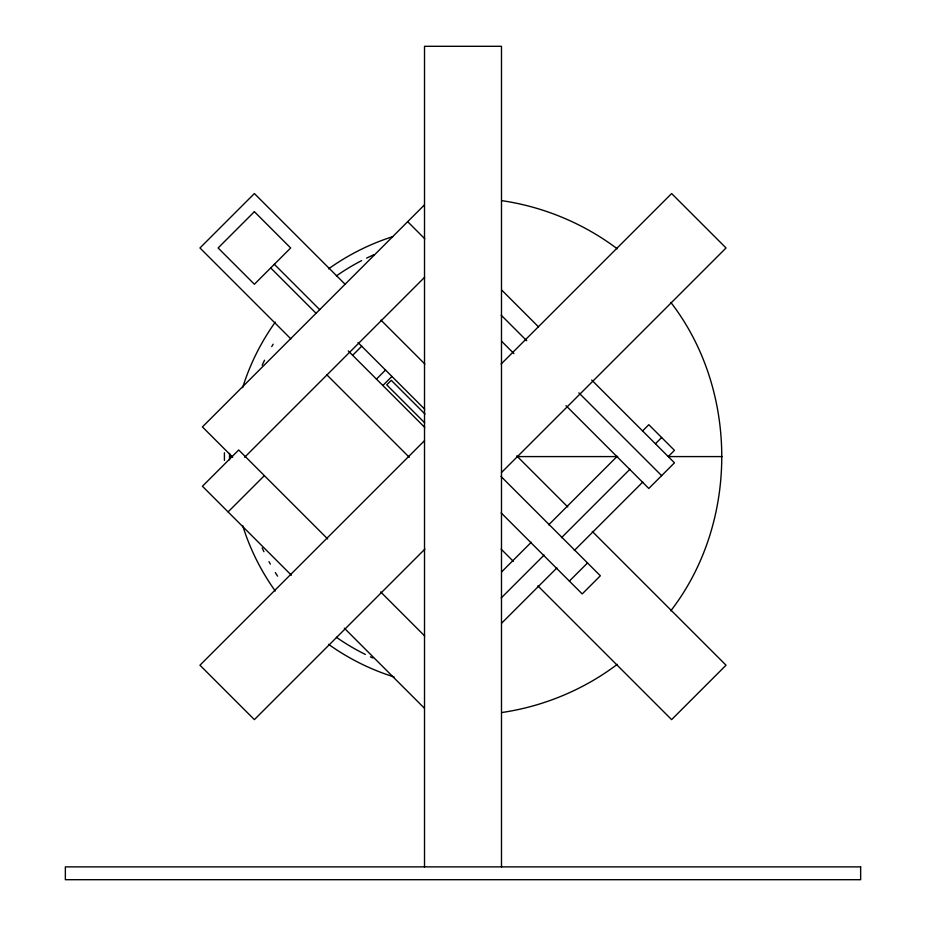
<?xml version="1.0" encoding="UTF-8"?>
<svg xmlns="http://www.w3.org/2000/svg" width="926" height="926" viewBox="0 0 926 926"><rect width="100%" height="100%" fill="white"/><g stroke="black" fill="none" stroke-linecap="round" stroke-linejoin="round"><path stroke-width="1.39" d="M670.783 302.327C738.751 390.355 738.751 522.82 670.783 610.836M424.444 204.901L202.424 426.909L232.657 457.143M244.626 457.27L424.675 277.221M352.644 355.295L361.707 346.22M228.085 511.916L264.361 475.64M376.442 379.104L385.517 370.03M382.855 385.517L391.93 376.442M424.559 440.602L199.958 665.204L254.384 719.629L424.872 549.13M501.128 364.034L671.616 193.546L726.042 247.971L501.441 472.573M501.637 571.874L531.281 542.242M548.655 524.868L617.121 456.391M642.679 430.833L648.813 424.71L674.464 450.36L668.329 456.495M501.186 597.988L544.106 555.068M561.48 537.693L629.958 469.216M655.504 443.67L661.639 437.535M501.742 623.082L556.931 567.893M574.305 550.519L642.783 482.041M569.374 581.1L587.512 562.962M617.248 664.37C583.635 689.766 543.4 706.445 501.73 712.534M229.544 456.587L231.951 456.587M517.252 456.587L617.711 456.587M668.445 456.587L722.118 456.587M501.73 200.641C543.4 206.73 583.635 223.409 617.248 248.805M501.742 290.093L538.538 326.89M591.679 380.03L674.464 462.815L648.813 488.465L566.029 405.681M407.671 221.673L424.803 238.804M501.186 315.187L526.732 340.733M578.854 392.855L661.639 475.64M501.637 341.3L513.907 353.558M345.248 284.409L254.384 193.546L199.958 247.971L290.822 338.835M380.98 320.141L424.872 364.034M516.754 455.916L567.8 506.962M592.304 531.466L726.042 665.204L671.616 719.629L537.879 585.892M500.978 476.427L600.349 575.787L582.199 593.925L501.163 512.888M358.049 342.562L424.698 409.223M424.999 414.049L391.258 380.308L386.732 384.846L424.698 422.823M274.339 264.292L319.69 309.643M270.705 267.927L316.055 313.277M348.257 350.919L424.779 427.43M326.554 374.555L409.246 457.259M501.128 549.13L513.374 561.387M327.677 538.944L238.711 449.978L202.424 486.266L291.389 575.231M380.644 591.911L424.675 635.954M344.356 628.198L424.444 708.274M501.487 866.875L501.487 46.3L424.513 46.3L424.513 866.875M229.544 453.358L229.544 459.817M224.416 452.756L224.416 460.419M372.877 657.969A220.631 220.631 0 0 1 370.354 656.823M365.365 654.439A220.631 220.631 0 0 1 336.393 637.273M277.569 576.146A220.631 220.631 0 0 1 275.323 572.581M270.334 564.108A220.631 220.631 0 0 1 268.991 561.642M263.945 551.734A220.631 220.631 0 0 1 262.185 547.972M262.185 365.203A220.631 220.631 0 0 1 264.547 360.191M271.723 346.625A220.631 220.631 0 0 1 273.135 344.194M336.393 275.89A220.631 220.631 0 0 1 361.661 260.6M366.603 258.123A220.631 220.631 0 0 1 374.139 254.638M394.036 676.941A230.898 230.898 0 0 1 328.58 644.322M275.265 591.008A230.898 230.898 0 0 1 242.647 525.54M242.647 387.624A230.898 230.898 0 0 1 275.265 322.167M328.58 268.853A230.898 230.898 0 0 1 392.693 236.662M254.384 211.684L218.096 247.971L254.384 284.247L290.66 247.971L254.384 211.684M860.648 866.875L65.352 866.875L65.352 879.7L860.648 879.7L860.648 866.875"/></g></svg>
